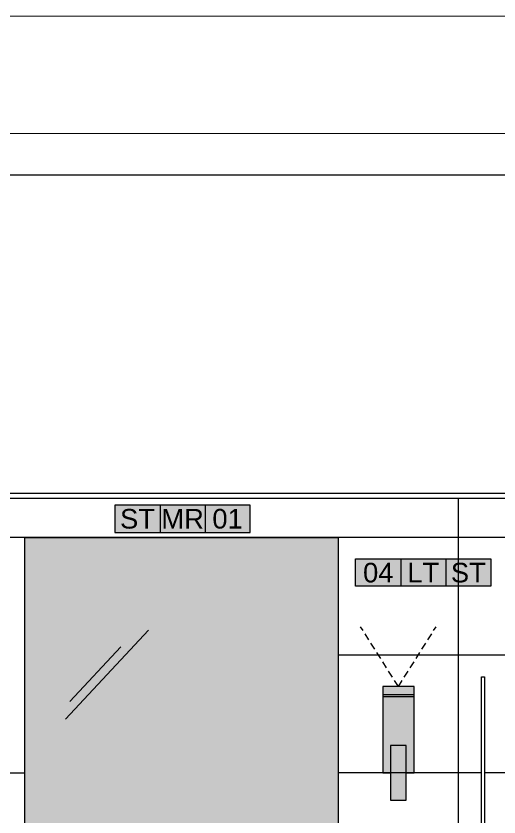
# Model space of a CAD drawing. Header units: millimetres. Extents: x -3207095 to 15275363, y 3702017 to 4798027.
# Drawn here: x 705295.2 to 705480.1, y 4470809.7 to 4471116.1 of the extents above; entities that cross this region are included whole.
import ezdxf
from ezdxf.enums import TextEntityAlignment as Align

# ---------------------------------------------------------------- set-up
doc = ezdxf.new("R2010")
doc.units = ezdxf.units.MM
doc.linetypes.add('DUZ', pattern=[500, 500])
doc.linetypes.add('HIDDEN2', pattern=[0.1875, 0.125, -0.0625])
doc.layers.get('0').update_dxf_attribs({"color": 1, "linetype": 'DUZ'})
for name, color, linetype in [('a_asmatavan', 200, 'Continuous'), ('a_cam', 161, 'Continuous'), ('a_mobilya', 1, 'Continuous'), ('a_seramik', 241, 'Continuous'), ('a_yazi', 105, 'Continuous'), ('a_zemin_kaplama', 30, 'Continuous')]:
    doc.layers.add(name, color=color, linetype=linetype)
doc.layers.add('iç duvar', color=7, linetype='Continuous', lineweight=50)
doc.styles.add('KOD', font='arial.ttf')

# ---------------------------------------------------------------- blocks, each defined once
blk = doc.blocks.new('a_banyo_aplik')
h = blk.add_hatch(color=255)
h.paths.add_polyline_path([(40, 270), (40, 290), (-40, 290), (-40, 270)])
h.paths.add_polyline_path([(40, 265), (-40, 265), (-40, 70), (-20, 70), (-20, 140), (20, 140), (20, 70), (40, 70)])
h.paths.add_polyline_path([(20, 140), (-20, 140), (-20, 0), (20, 0)])
h.paths.add_polyline_path([(40, 265), (40, 270), (-40, 270), (-40, 265)])
for p, q in [((-40, 270), (40, 270)), ((-40, 265), (40, 265))]:
    blk.add_line(p, q)
at = {"linetype": 'HIDDEN2', "ltscale": 150}
for points in [[(0, 290), (-96.3, 442.7)], [(0, 290), (96.3, 442.7)]]:
    blk.add_lwpolyline(points, dxfattribs=at)
blk.add_lwpolyline([(20, 70), (40, 70), (40, 290), (-40, 290), (-40, 70), (-20, 70)])
blk.add_lwpolyline([(20, 140), (-20, 140), (-20, 0), (20, 0)], close=True)

msp = doc.modelspace()

# ---------------------------------------------------------------- hatches: boundary and pattern name
for points in [[(705333.1, 4470918.58), (705384.85, 4470918.58), (705384.85, 4470929.04), (705333.1, 4470929.04)], [(705476.97, 4470897.99), (705425.22, 4470897.99), (705425.22, 4470908.45), (705476.97, 4470908.45)]]:
    msp.add_hatch(color=255).paths.add_polyline_path(points)
at = {"layer": 'a_mobilya'}
h = msp.add_hatch(color=256, dxfattribs=at)
h.set_gradient(color1=(173, 173, 173), one_color=1, tint=1)
h.paths.add_polyline_path([(705298.55, 4470721.62), (705298.55, 4470916.62), (705418.55, 4470916.62), (705418.55, 4470721.62)])

# ---------------------------------------------------------------- linework, layer by layer
at = {"layer": 'a_asmatavan'}
for p, q in [((705618.2, 4470933.49), (705155, 4470933.49)), ((705618.2, 4470931.62), (705155, 4470931.62))]:
    msp.add_line(p, q, dxfattribs=at)
at = {"layer": 'a_cam', "flags": 128}
msp.add_lwpolyline([(705473.37, 4470579.87), (705473.37, 4470863.37), (705474.57, 4470863.37), (705474.57, 4470579.87)], close=True, dxfattribs=at)
at = {"layer": 'a_mobilya'}
for p, q in [((705314.18, 4470847.13), (705345.89, 4470881.15)), ((705315.87, 4470853.89), (705335.38, 4470874.82))]:
    msp.add_line(p, q, dxfattribs=at)
msp.add_lwpolyline([(705298.55, 4470721.62), (705298.55, 4470916.62), (705418.55, 4470916.62), (705418.55, 4470721.62)], close=True, dxfattribs=at)
at = {"layer": 'a_seramik'}
for p, q in [((705464.6, 4470556.62), (705464.6, 4470931.62)), ((705464.6, 4470916.62), (705252.5, 4470916.62)), ((705483.2, 4470916.62), (705464.6, 4470916.62)), ((705483.2, 4470871.62), (705418.55, 4470871.62)), ((705252.5, 4470826.62), (705298.55, 4470826.62)), ((705464.6, 4470826.62), (705418.55, 4470826.62)), ((705473.37, 4470826.62), (705464.6, 4470826.62)), ((705483.2, 4470826.62), (705474.57, 4470826.62))]:
    msp.add_line(p, q, dxfattribs=at)
at = {"layer": 'a_yazi'}
for p, q in [((705350.35, 4470929.04), (705350.35, 4470918.58)), ((705367.6, 4470929.04), (705367.6, 4470918.58)), ((705442.47, 4470908.45), (705442.47, 4470897.99)), ((705459.72, 4470908.45), (705459.72, 4470897.99))]:
    msp.add_line(p, q, dxfattribs=at)
for points in [[(705333.1, 4470918.58), (705384.85, 4470918.58), (705384.85, 4470929.04), (705333.1, 4470929.04)], [(705476.97, 4470897.99), (705425.22, 4470897.99), (705425.22, 4470908.45), (705476.97, 4470908.45)]]:
    msp.add_lwpolyline(points, close=True, dxfattribs=at)
at = {"layer": 'a_zemin_kaplama'}
msp.add_line((705123.2, 4471055.37), (706413.2, 4471055.37), dxfattribs=at)
at = {"layer": 'iç duvar', "color": 7, "lineweight": 18}
for p, q in [((704846.92, 4471116.12), (706413.2, 4471116.12)), ((704846.92, 4471071.12), (706413.2, 4471071.12))]:
    msp.add_line(p, q, dxfattribs=at)
msp.add_lwpolyline([(704846.92, 4471116.12), (706413.2, 4471116.12), (706413.2, 4471071.12), (704846.92, 4471071.12)], dxfattribs=at)

# ---------------------------------------------------------------- block references
at = {"layer": 'a_mobilya', "xscale": 0.15, "yscale": 0.15, "zscale": 0.15}
msp.add_blockref('a_banyo_aplik', (705441.57, 4470816.12), dxfattribs=at)

# ---------------------------------------------------------------- texts
at = {"layer": 'a_yazi', "style": 'KOD'}
for tag, text, p in [('ST', 'ST', (705341.72, 4470923.81)), ('MR', 'LT', (705358.97, 4470923.81)), ('01', '01', (705376.19, 4470923.81)), ('04', '01', (705433.88, 4470903.22)), ('LT', 'LT', (705451.1, 4470903.22)), ('ST', 'ST', (705468.35, 4470903.22))]:
    msp.add_attdef(tag, text=text, height=7.5, dxfattribs=at).set_placement(p, align=Align.MIDDLE)

doc.saveas('drawing.dxf')
